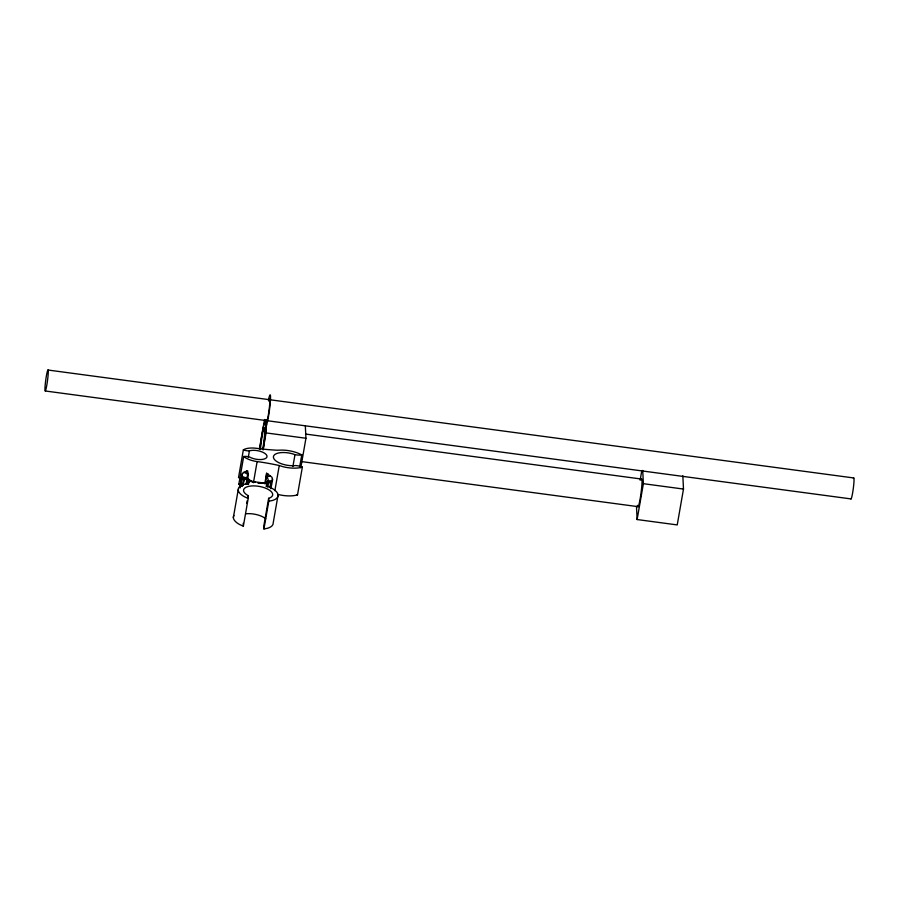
<?xml version="1.0" encoding="UTF-8"?>
<svg xmlns="http://www.w3.org/2000/svg" width="899" height="899" viewBox="0 0 899 899"><rect width="100%" height="100%" fill="white"/><g stroke="black" fill="none" stroke-linecap="round" stroke-linejoin="round"><path stroke-width="1.35" d="M240.314 487.236L242.483 473.402L247.607 470.694L248.371 474.818L247.675 478.819M239.954 487.472L242.045 475.054C241.033 479.167 252.169 480.516 247.798 483.673A20.183 8.462 9.9 0 0 244.337 496.697L248.191 498.462L243.348 526.218L239.482 524.454A20.183 8.462 9.9 0 1 233.92 515.43M239.977 487.134L242.045 475.054M241.044 486.168L242.651 476.841L247.495 478.144L250.327 480.549A10.676 4.484 9.9 0 0 255.102 482.37M299.682 466.806L301.761 454.905A20.183 8.462 9.9 0 0 282.398 450.096L277.375 450.23A109.285 45.838 9.9 0 1 256.473 448.309A15.519 6.507 9.9 0 0 243.359 449.848L238.516 477.616A6.462 2.708 9.9 0 0 240.46 478.223M240.426 485.404A15.519 6.507 9.9 0 1 238.842 484.246L243.685 456.49A6.462 2.708 9.9 0 1 249.72 457.108A10.35 4.338 9.9 0 0 264.182 459.041A10.35 4.338 9.9 0 0 263.868 452.781A10.35 4.338 9.9 0 0 249.416 450.849A6.462 2.708 9.9 0 1 243.359 449.848M233.358 517.577L238.201 489.809M239.943 488L242.483 473.402M243.112 485.258L244.258 478.65L248.596 479.381M248.27 457.456L249.416 450.849M246.068 484.314L246.764 480.347L250.327 480.549M247.405 483.538L247.866 480.886L267.385 483.505L270.813 482.201L272.262 480.808L272.094 477.369L266.632 473.245L264.789 483.819M247.843 483.842L248.304 481.201M248.191 484.156L248.652 481.516M248.439 484.482L248.899 481.83M246.663 503.485L247.124 500.844M247.585 498.203L248.045 495.563A14.744 6.181 9.9 0 1 247.607 486.64A14.744 6.181 9.9 0 1 268.205 489.404A14.744 6.181 9.9 0 1 268.644 498.316L268.779 501.215L263.935 528.983L267.666 528.23A20.183 8.462 9.9 0 0 273.206 522.915L278.049 495.147M253.428 482.741L257.125 461.58A15.519 6.507 9.9 0 1 243.685 456.49M259.373 449.163L264.542 419.518M263.137 449.669L266.059 432.913L265.463 420.833M265.711 482.594L266.632 473.245M266.183 486.573L267.385 483.505L266.924 486.145M266.509 486.337L266.969 483.696M267.745 487.213L268.441 483.246L265.239 482.549A10.676 4.484 9.9 0 1 257.844 482.887L267.385 483.505M269.891 487.494L270.813 482.201L266.868 481.83L265.239 482.549M268.644 498.316L263.789 526.084L263.935 528.983M270.88 488.741L272.7 479.156M274.869 490.652L279.252 465.536L278.106 465.277A109.285 45.838 9.9 0 0 257.125 461.58M292.905 466.536L294.984 454.636A8.866 3.72 9.9 0 0 301.761 454.905M300.805 467.66L305.941 438.251L305.357 426.306M278.375 494.529A20.183 8.462 9.9 0 0 297.513 494.866L302.356 467.109A8.866 3.72 9.9 0 0 295.513 465.558A14.744 6.181 9.9 0 1 273.408 457.175A14.744 6.181 9.9 0 1 294.984 454.636M640.133 480.223L641.819 470.57M682.835 475.785L683.487 489.056L677.228 524.915L637.121 519.543L643.381 483.684L642.729 470.413M242.325 486.494L244.258 478.65M266.868 481.83L267.868 480.864A10.676 4.484 9.9 0 0 266.643 477.268L267.981 473.863M266.643 483.92L266.374 485.089L267.722 486.348A20.183 8.462 9.9 0 1 272.509 500.473L268.779 501.215M266.643 477.268L270.487 475.56M267.868 480.864L272.262 480.808M47.928 370.017L853.713 477.953M45.287 390.986L851.072 498.923M305.503 434.048L641.594 479.066M266.059 432.913L305.941 438.251M643.381 483.684L683.487 489.056M302.019 461.659L638.11 506.676M247.866 480.886L255.35 482.392M279.252 465.536L283.219 466.761A20.183 8.462 9.9 0 0 302.356 467.109M243.932 472.009L248.371 474.818A10.676 4.484 9.9 0 0 247.495 478.144M246.304 470.964L248.371 474.818M636.47 506.272L637.121 519.543M248.045 495.563L248.191 498.462M243.202 523.319L243.348 526.218M302.086 456.67A13.968 1.191 -82.4 0 1 301.536 459.086M641.178 479.819A13.968 1.191 -82.4 0 1 640.953 493.607A13.968 1.191 -82.4 0 1 637.672 505.373M259.968 448.983A20.183 1.719 -82.4 0 1 265.183 422.328A20.183 1.719 -82.4 0 1 263.115 449.758M853.409 478.526A10.608 0.91 -82.4 0 1 853.409 487.618A10.608 0.91 -82.4 0 1 850.847 498.776M260.429 449.511A14.744 1.259 -82.4 0 1 264.385 427.722A14.744 1.259 -82.4 0 1 262.8 448.635M265.25 420.44A10.766 0.921 -82.4 0 1 264.418 423.463M265.014 435.667A25.172 2.146 -82.4 0 1 265.778 430.082L265.913 429.16A25.172 2.146 -82.4 0 1 266.621 424.676M268.419 400.167A15.519 1.326 -82.4 0 1 270.498 399.077A15.519 1.326 -82.4 0 1 267.509 421.462A15.519 1.326 -82.4 0 1 265.767 419.945M268.767 401.078A11.125 0.955 -82.4 0 1 269.172 409.315A11.125 0.955 -82.4 0 1 266.362 420.114M245.73 513.801A14.744 6.181 9.9 0 1 265.733 518.779M297.007 494.664A8.866 3.72 9.9 0 1 297.513 494.866M238.842 484.246A6.462 2.708 9.9 0 1 240.247 484.145M46.388 387.334A10.608 0.91 -82.4 0 0 48.153 370.163A10.608 0.91 -82.4 0 0 45.276 383.997A10.608 0.91 -82.4 0 0 46.388 387.334"/></g></svg>
